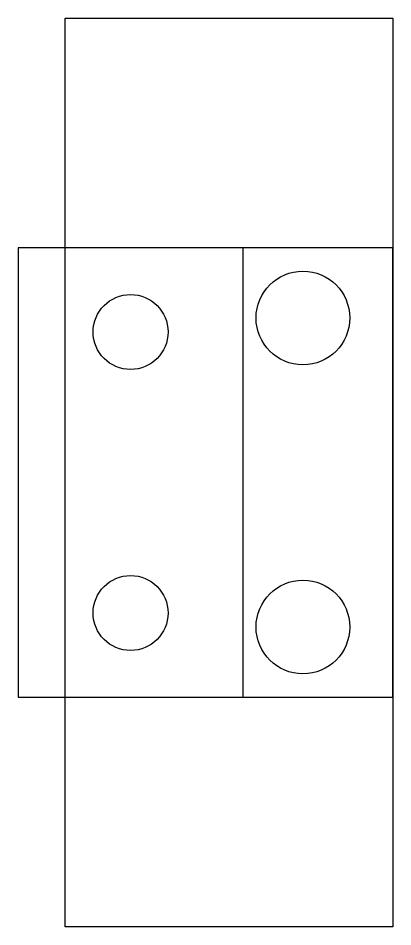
# Model space of a CAD drawing. Header units: millimetres. Extents: x 0 to 20, y 0 to 48.5.
import ezdxf

# ---------------------------------------------------------------- set-up
doc = ezdxf.new("R2010")
doc.units = ezdxf.units.MM

# ---------------------------------------------------------------- blocks, each defined once
blk = doc.blocks.new('HL036-1-1')
at = {"color": 1}
blk.add_line((9.5, 36.25), (9.5, 12.25), dxfattribs=at)
for points in [[(0, 48.5), (17.5, 48.5), (17.5, 0), (0, 0)], [(-2.5, 12.25), (17.5, 12.25), (17.5, 36.25), (-2.5, 36.25)]]:
    blk.add_lwpolyline(points, close=True, dxfattribs=at)
for centre, radius in [((12.7, 32.5), 2.5), ((3.5, 31.75), 2), ((3.5, 16.75), 2), ((12.7, 16), 2.5)]:
    blk.add_circle(centre, radius, dxfattribs=at)

msp = doc.modelspace()

# ---------------------------------------------------------------- block references
msp.add_blockref('HL036-1-1', (2.5, 0))

doc.saveas('drawing.dxf')
